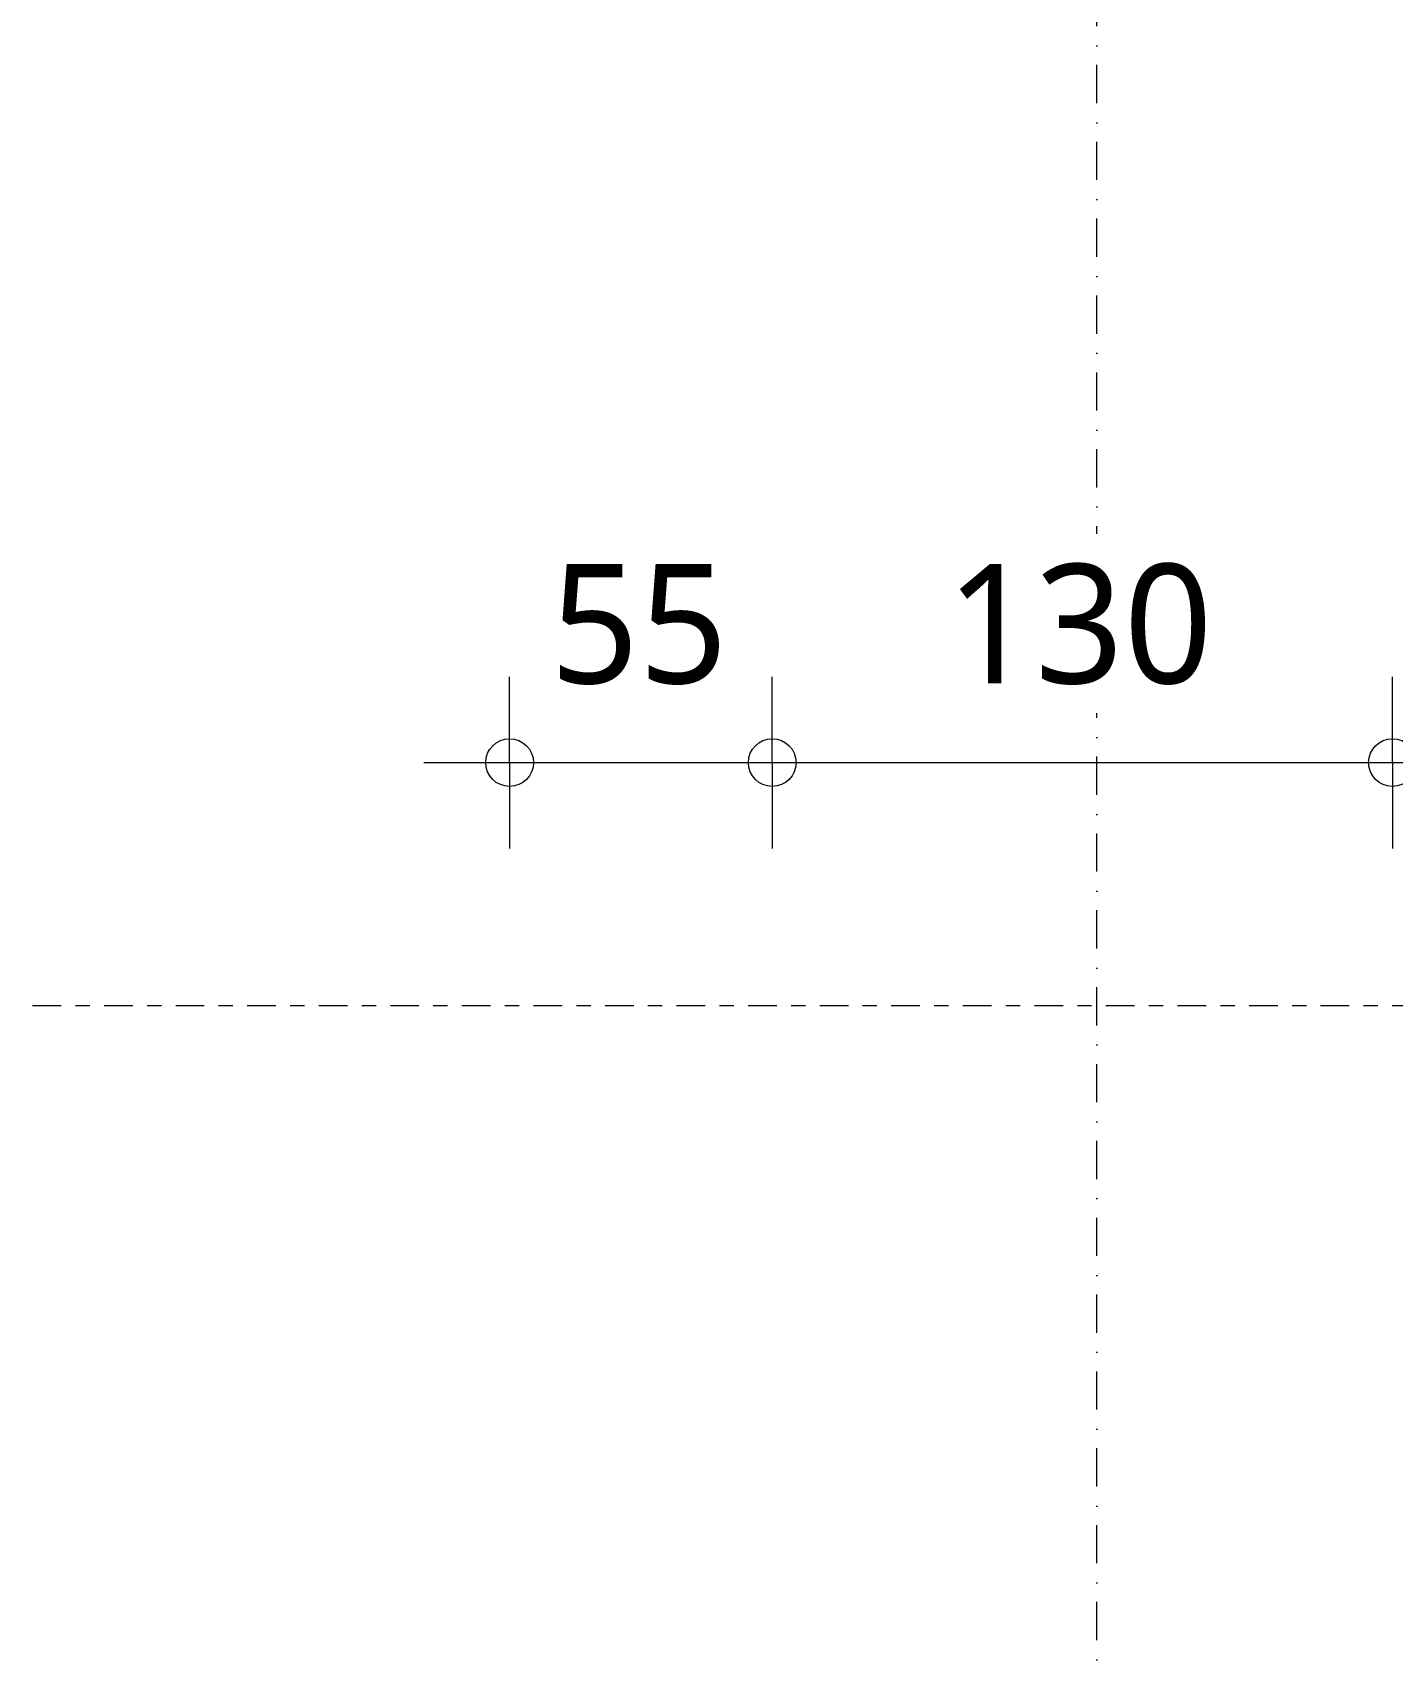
# Model space of a CAD drawing. Header units: millimetres. Extents: x 1789 to 13769, y 2055 to 27197.
# Drawn here: x 8549.8 to 8834.8, y 21940.4 to 22281.7 of the extents above; entities that cross this region are included whole.
import ezdxf

# ---------------------------------------------------------------- set-up
doc = ezdxf.new("R2010")
doc.units = ezdxf.units.MM
doc.linetypes.add('MV_center', pattern=[15, 6, -3, 3, -3])
doc.linetypes.add('MV_stramien', pattern=[16, 8, -4, 0, -4])
for name, color, linetype, lineweight in [('A-ANNO-DIMS', 211, 'Continuous', 13), ('A-ANNO-DIMS-10', 211, 'Continuous', 13), ('A-DETL', 90, 'Continuous', 13), ('A-DETL-GENF', 92, 'Continuous', 18)]:
    doc.layers.add(name, color=color, linetype=linetype, lineweight=lineweight)
doc.styles.add('Segoe UI_2', font='segoeui.ttf', dxfattribs={"height": 25})
doc.dimstyles.new('2_5_mm_1', dxfattribs={"dimscale": 304.8, "dimtxt": 26.184099, "dimasz": 0.032808, "dimexe": 0.059055, "dimexo": 0.0625, "dimgap": 0.029528, "dimtad": 1, "dimdec": 0, "dimzin": 0, "dimdsep": 46, "dimtxsty": 'Segoe UI_2', "dimblk1": 'DOTBLANK', "dimblk2": 'DOTBLANK', "dimsah": 1, "dimcen": 0.09, "dimdle": 0.059055, "dimazin": 0, "dimtfac": 1, "dimtdec": 4, "dimtix": 1, "dimtmove": 0, "dimatfit": 3, "dimfxl": 0.059055, "dimfxlon": 1, "dimtvp": 1, "dimtfill": 1, "dimtolj": 1, "dimtzin": 0, "dimarcsym": 2})

# ---------------------------------------------------------------- blocks, each defined once
blk = doc.blocks.new('NLRS_00_DI_maskeer - Type 1-4234636-Details Restauratie 1-10')
at = {"layer": 'A-DETL-GENF', "linetype": 'MV_center'}
blk.add_line((-100, 0), (685.05, 0), dxfattribs=at)
blk = doc.blocks.new('DIMBLOCK56-Details Restauratie 1-10')
at = {"layer": 'A-ANNO-DIMS-10'}
for p, q in [((8649.79, 22128.73), (8649.79, 22146.73)), ((8704.84, 22128.73), (8704.84, 22146.73)), ((8631.79, 22128.73), (8704.84, 22128.73)), ((8649.79, 22128.73), (8649.79, 22110.73)), ((8704.84, 22128.73), (8704.84, 22110.73))]:
    blk.add_line(p, q, dxfattribs=at)
for centre in [(8649.79, 22128.73), (8704.84, 22128.73)]:
    blk.add_circle(centre, 5, dxfattribs=at)
at = {"layer": 'A-ANNO-DIMS-10', "color": 0, "insert": (8658.27, 22170.34), "char_height": 25, "width": 45.7032, "attachment_point": 1, "line_spacing_factor": 1.142579, "style": 'Segoe UI_2', "bg_fill": 3, "box_fill_scale": 1.25, "bg_fill_color": 9, "bg_fill_true_color": 13158600, "bg_fill_transparency": 0}
blk.add_mtext('55', dxfattribs=at)
blk = doc.blocks.new('_DotBlank')
at = {"color": 0, "linetype": 'ByBlock', "lineweight": -2}
blk.add_line((-0.5, 0), (-1, 0), dxfattribs=at)
blk.add_circle((0, 0), 0.5, dxfattribs=at)
blk = doc.blocks.new('DIMBLOCK57-Details Restauratie 1-10')
at = {"layer": 'A-ANNO-DIMS-10'}
for p, q in [((8704.84, 22128.73), (8704.84, 22146.73)), ((8834.84, 22128.73), (8834.84, 22146.73)), ((8704.84, 22128.73), (8834.84, 22128.73)), ((8704.84, 22128.73), (8704.84, 22110.73)), ((8834.84, 22128.73), (8834.84, 22110.73))]:
    blk.add_line(p, q, dxfattribs=at)
for centre in [(8704.84, 22128.73), (8834.84, 22128.73)]:
    blk.add_circle(centre, 5, dxfattribs=at)
at = {"layer": 'A-ANNO-DIMS-10', "color": 0, "insert": (8741.27, 22170.34), "char_height": 25, "width": 68.5547, "attachment_point": 1, "line_spacing_factor": 1.142579, "style": 'Segoe UI_2', "bg_fill": 3, "box_fill_scale": 1.25, "bg_fill_color": 9, "bg_fill_true_color": 13158600, "bg_fill_transparency": 0}
blk.add_mtext('130', dxfattribs=at)
blk = doc.blocks.new('DIMBLOCK58-Details Restauratie 1-10')
at = {"layer": 'A-ANNO-DIMS-10'}
for p, q in [((8834.84, 22128.73), (8834.84, 22146.73)), ((8994.84, 22128.73), (8994.84, 22146.73)), ((8834.84, 22128.73), (8994.84, 22128.73)), ((8834.84, 22128.73), (8834.84, 22110.73)), ((8994.84, 22128.73), (8994.84, 22110.73))]:
    blk.add_line(p, q, dxfattribs=at)
for centre in [(8834.84, 22128.73), (8994.84, 22128.73)]:
    blk.add_circle(centre, 5, dxfattribs=at)
at = {"layer": 'A-ANNO-DIMS-10', "color": 0, "insert": (8886.27, 22170.34), "char_height": 25, "width": 68.5547, "attachment_point": 1, "line_spacing_factor": 1.142579, "style": 'Segoe UI_2', "bg_fill": 3, "box_fill_scale": 1.25, "bg_fill_color": 9, "bg_fill_true_color": 13158600, "bg_fill_transparency": 0}
blk.add_mtext('160', dxfattribs=at)

msp = doc.modelspace()

# ---------------------------------------------------------------- linework, layer by layer
at = {"layer": 'A-DETL', "linetype": 'MV_stramien', "lineweight": 18}
msp.add_line((8772.84, 20721.29), (8772.84, 25578.5), dxfattribs=at)

# ---------------------------------------------------------------- block references
at = {"layer": 'A-DETL-GENF', "linetype": 'MV_center'}
msp.add_blockref('NLRS_00_DI_maskeer - Type 1-4234636-Details Restauratie 1-10', (8649.79, 22077.82), dxfattribs=at)

# ---------------------------------------------------------------- dimensions: what is measured, and where the dimension line sits
at = {"layer": 'A-ANNO-DIMS'}
dim = msp.add_linear_dim(base=(8704.84, 22128.73), p1=(8649.79, 22110.73), p2=(8704.84, 22110.73), dimstyle='2_5_mm_1', override={"dimpost": '<>', "dimfxl": 55.049047}, dxfattribs=at)
dim.commit()
dim.dimension.update_dxf_attribs({"geometry": 'DIMBLOCK56-Details Restauratie 1-10', "text_midpoint": (8677.31, 22150.44)})

# ---------------------------------------------------------------- next in the draw order: dimensions: what is measured, and where the dimension line sits
dim = msp.add_linear_dim(base=(8834.84, 22128.73), p1=(8704.84, 22110.73), p2=(8834.84, 22110.73), dimstyle='2_5_mm_1', override={"dimpost": '<>', "dimfxl": 130}, dxfattribs=at)
dim.commit()
dim.dimension.update_dxf_attribs({"geometry": 'DIMBLOCK57-Details Restauratie 1-10', "text_midpoint": (8769.84, 22150.72)})

# ---------------------------------------------------------------- next in the draw order: dimensions: what is measured, and where the dimension line sits
dim = msp.add_linear_dim(base=(8994.84, 22128.73), p1=(8834.84, 22110.73), p2=(8994.84, 22110.73), dimstyle='2_5_mm_1', override={"dimpost": '<>', "dimfxl": 160}, dxfattribs=at)
dim.commit()
dim.dimension.update_dxf_attribs({"geometry": 'DIMBLOCK58-Details Restauratie 1-10', "text_midpoint": (8914.84, 22150.72)})

doc.saveas('drawing.dxf')
